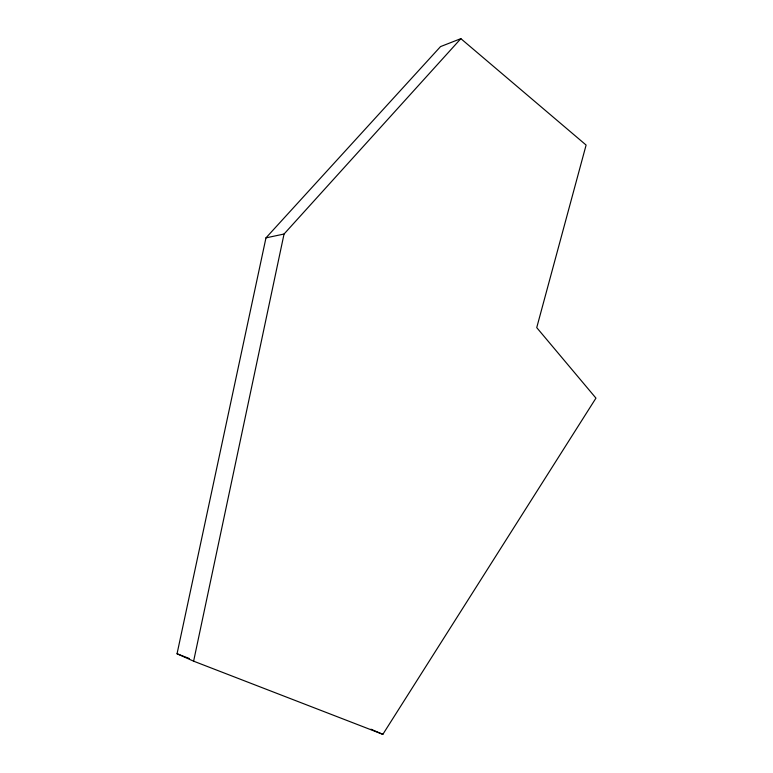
<?xml version="1.0" encoding="UTF-8"?>
<svg xmlns="http://www.w3.org/2000/svg" width="773" height="773" viewBox="0 0 773 773"><rect width="100%" height="100%" fill="white"/><g stroke="black" fill="none" stroke-linecap="round" stroke-linejoin="round"><path stroke-width="1.16" d="M193.617 661.176L284.049 234.026L460.863 38.65L586.108 145.053L536.733 327.626L595.954 398.124L382.848 734.35L193.617 661.176L177.046 653.765L265.97 237.871L440.523 46.602L460.863 38.65M265.97 237.871L284.049 234.026M177.046 653.765L189.395 658.548M370.953 729.2L382.848 734.35"/></g></svg>
